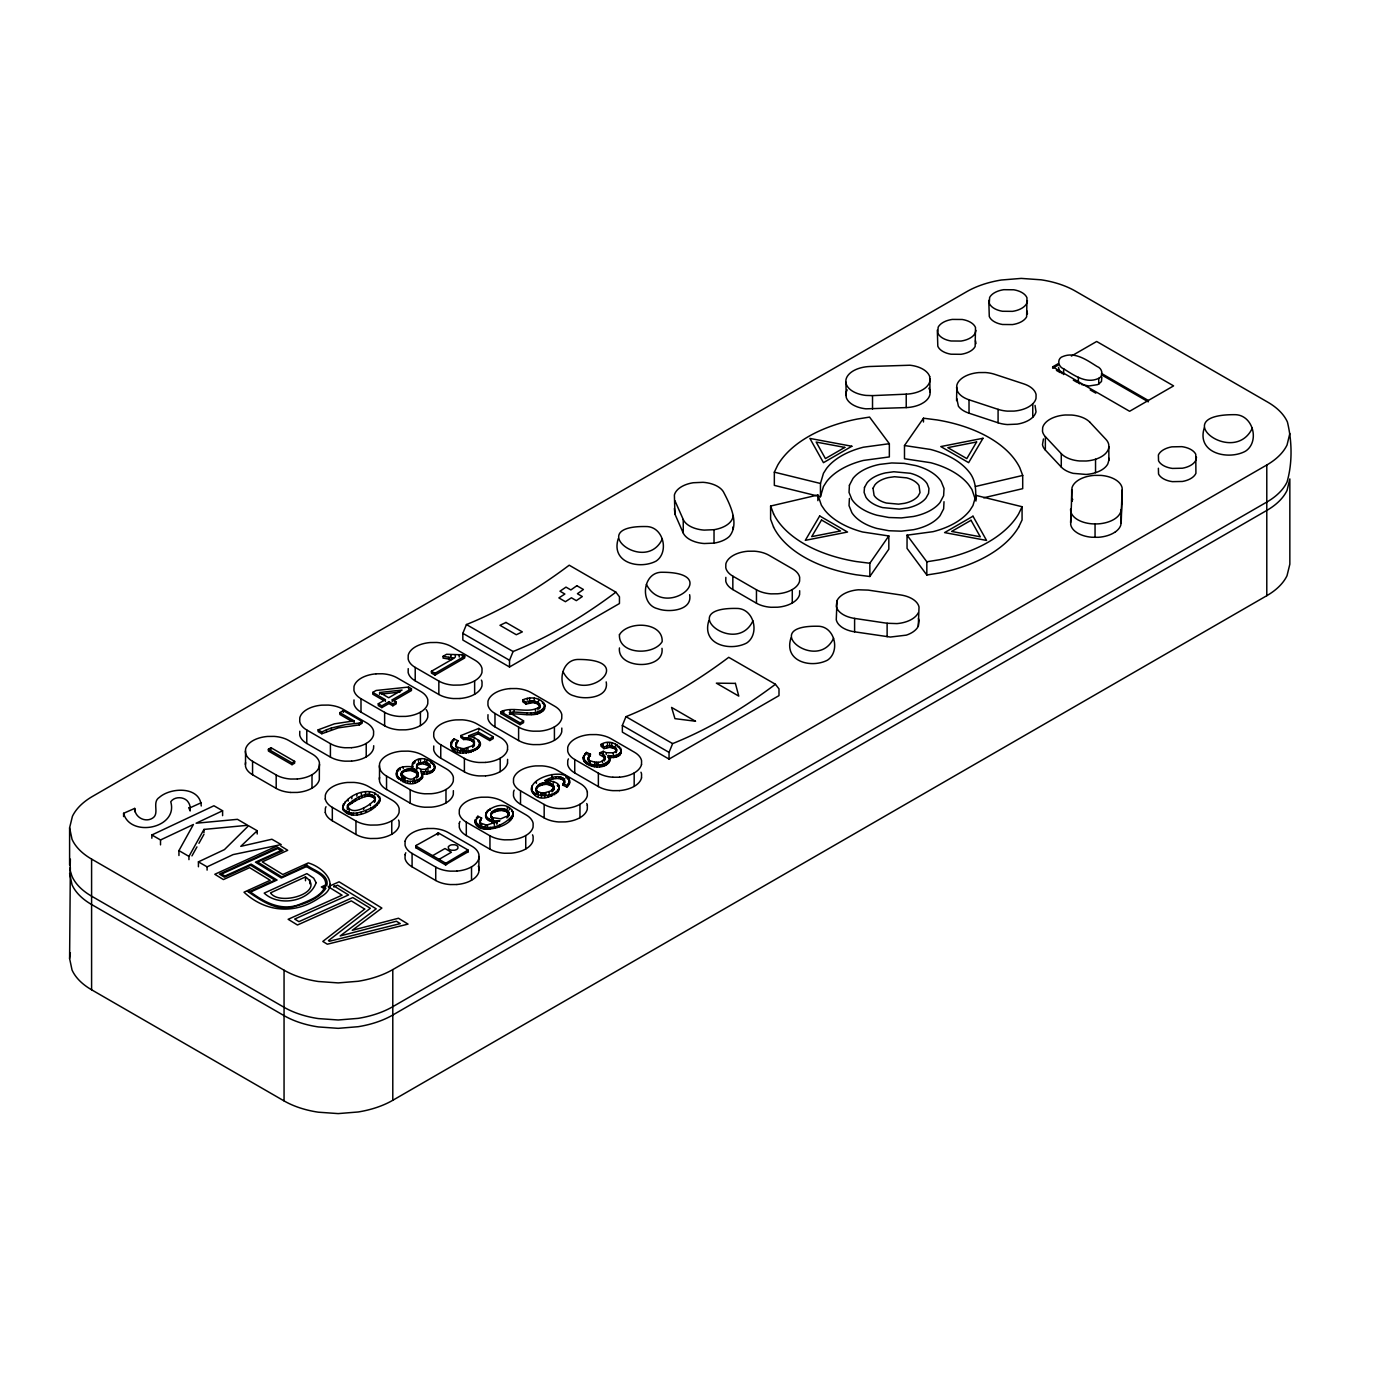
<?xml version="1.0" encoding="UTF-8"?>
<svg xmlns="http://www.w3.org/2000/svg" width="1392" height="1392" viewBox="0 0 1392 1392"><rect width="100%" height="100%" fill="white"/><g stroke="black" fill="none" stroke-linecap="round" stroke-linejoin="round"><path stroke-width="1.5" d="M69.6 873.254L72.019 884.738A75.029 43.326 0 0 0 91.594 904.522L284.055 1015.638A75.029 43.326 0 0 0 318.333 1026.931L338.204 1028.34L358.127 1026.704A78.787 45.484 0 0 0 392.77 1015.029L1266.79 510.429A78.787 45.484 0 0 0 1287.043 490.419L1289.845 478.918L1289.845 564.178L1287.026 575.679A78.787 45.484 0 0 1 1266.79 595.689L392.788 1100.289A78.787 45.484 0 0 1 358.127 1111.982L338.204 1113.6L318.316 1112.191A75.029 43.326 0 0 1 284.038 1100.898L91.594 989.782A75.029 43.326 0 0 1 72.036 969.998L69.6 958.514L70.348 867.46M69.6 864.919L69.6 827.822L72.419 816.321A78.787 45.484 0 0 1 92.655 796.311L966.657 291.711A78.787 45.484 0 0 1 1001.318 280.018L1021.241 278.4L1041.112 279.809A75.029 43.326 0 0 1 1075.39 291.102L1267.851 402.218A75.029 43.326 0 0 1 1287.409 422.002C1292.072 441.177 1292.542 463.049 1287.026 482.067A78.787 45.484 0 0 1 1266.79 502.077L392.788 1006.677A78.787 45.484 0 0 1 358.127 1018.37L338.204 1019.988L318.316 1018.579A75.029 43.326 0 0 1 284.038 1007.286L91.594 896.17A75.029 43.326 0 0 1 72.036 876.386L70.157 870.696L70.348 859.108M91.594 989.782L91.594 859.09A75.029 43.326 0 0 1 72.036 839.306L69.6 827.822M123.592 816.565L123.592 813.311L134.711 808.404C134.624 817.208 145.151 822.881 152.528 818.183C160.045 813.572 151.502 802.297 159.367 797.372C170.972 787.106 200.204 786.202 201.248 805.985M134.711 811.658L134.711 808.404M151.85 838.228L151.85 834.974L213.933 805.759L222.598 810.77L222.598 815.66M160.515 844.874L160.515 839.968L151.85 834.974M178.942 855.506L178.942 850.599L193.418 824.482L160.515 839.968M188.947 859.647L188.947 856.393L203.963 829.423L247.741 825.282L237.458 819.331L196.115 823.229L222.598 810.77M190.13 811.014L190.13 807.76A26.326 15.19 0 0 0 186.998 800.609C182.683 796.485 174.191 796.676 170.746 801.757C178.559 828.344 130.135 837.967 123.592 813.311M198.43 866.764L198.43 861.857L224.46 849.59L248.559 825.752L257.207 830.746L257.207 834.017M203.963 832.694L203.963 829.423M207.095 870.122L207.095 866.851L198.43 861.857M290.719 792.466A24.76 14.303 0 0 1 276.19 788.394L252.561 774.752A24.76 14.303 0 0 1 245.514 766.366L245.566 749.122A25.874 14.947 0 0 1 267.508 736.455L274.172 736.385A24.76 14.303 0 0 1 288.718 740.457L312.347 754.099A24.76 14.303 0 0 1 319.394 762.485L319.325 779.729A25.874 14.947 0 0 1 311.982 788.185A25.874 14.947 0 0 1 297.331 792.431L290.719 792.466M252.561 774.752L252.561 761.32A24.76 14.303 0 0 1 245.514 752.933L245.323 751.036M268.378 749.244L268.378 751.019L292.024 764.678L294.652 763.164L294.652 761.372L271.005 747.713L268.378 749.244L292.024 762.886L294.652 761.372M271.005 749.505L271.005 747.713M276.19 788.394L276.19 774.961L252.561 761.32M284.055 1100.898L284.055 970.207L91.594 859.09M292.024 764.678L292.024 762.886M305.492 880.753L305.492 876.908L270.518 892.864C279.635 906.679 326.911 892.098 305.492 876.908M351.55 761.128L344.938 761.163A24.76 14.303 0 0 1 330.409 757.091L306.779 743.45L306.779 730.017A24.76 14.303 0 0 1 299.732 721.63L299.785 717.82A25.874 14.947 0 0 1 321.726 705.152L328.39 705.083A24.76 14.303 0 0 1 342.919 709.154L366.548 722.796A24.76 14.303 0 0 1 373.613 731.183L373.543 734.993A25.874 14.947 0 0 1 351.619 747.661M309.807 883.746L309.807 879.883M311.999 788.185L311.999 774.77M354.055 722.639L354.055 720.847L334.376 723.84L318.142 729.843L318.142 731.635L321.813 733.741L338.326 727.859L359.293 724.901L362.129 723.266L362.129 721.474L343.319 710.616L339.822 712.634L339.822 714.427L352.28 721.613M321.813 733.741L321.813 731.948L318.142 729.843M326.546 731.583L326.546 729.791L331.331 728.051L345.79 724.553L359.293 723.109L362.129 721.474M330.409 757.091L330.409 743.659L306.779 730.017M331.331 729.826L331.331 728.051M398.547 820.097A24.76 14.303 0 0 1 399.156 821.959L399.104 825.769A25.874 14.947 0 0 1 377.162 838.436L370.481 838.523A24.76 14.303 0 0 1 355.952 834.452L332.323 820.793L332.323 807.377A24.76 14.303 0 0 1 325.276 798.991M342.641 808.909C343.598 794.536 375.353 783.017 380.016 800.035C375.875 812.771 345.39 823.629 342.658 805.585M343.215 810.353L342.641 807.134M343.319 712.408L343.319 710.616M342.658 807.377L343.546 803.636M344.398 811.71L343.215 808.561M345.373 801.548L343.546 805.429M346.19 812.963L346.19 811.171L344.398 809.918M347.53 807.795L347.53 809.587L347.461 805.672C352.576 799.234 371.055 787.681 375.161 799.234C370.081 805.707 351.55 817.139 347.461 805.672M347.826 813.781L347.826 811.988L346.19 811.171M347.461 807.464L348.244 804.367M348.139 801.113L348.139 799.321M349.183 811.24L349.183 809.448M349.549 814.39L349.549 812.615L347.826 811.988M348.244 806.159L349.844 802.853M351.341 814.807L351.341 813.015L349.549 812.615M351.828 798.764L351.828 796.99M349.844 804.646L352.263 802.871L352.263 801.096M353.22 814.999L353.22 813.224L351.341 813.015M352.263 802.871L355.499 800.887L355.499 799.095M355.952 834.434L355.952 821.019L332.323 807.377M356.839 796.189L356.839 794.397M357.17 814.842L357.17 813.05C365.574 810.84 377.093 807.377 380.016 798.242M355.499 800.887L358.979 799.008L358.979 797.233M359.293 724.901L359.293 723.109M426.178 709.624A24.76 14.303 0 0 1 427.831 713.313L427.762 717.124A25.874 14.947 0 0 1 420.419 725.58A25.874 14.947 0 0 1 405.768 729.826L399.156 729.86A24.76 14.303 0 0 1 384.627 725.789L360.998 712.147L360.998 698.714L384.627 712.356A24.76 14.303 0 0 0 399.156 716.428L405.768 716.393A25.874 14.947 0 0 0 420.419 712.165A25.874 14.947 0 0 0 427.779 703.691L427.831 699.88A24.76 14.303 0 0 0 420.784 691.493L397.138 677.852A24.76 14.303 0 0 0 382.609 673.78L376.014 673.815M361.311 813.955L361.311 812.162M361.346 794.501L361.346 792.709M358.979 799.008L362.111 797.599L362.111 795.824M363.677 809.465L363.677 807.673M362.111 797.599L364.895 796.659L364.895 794.867M365.504 793.631L365.504 791.839M365.8 812.284L365.8 810.492M366.218 756.883L366.218 743.467M364.895 796.659L367.349 796.172L367.349 794.397M375.074 797.094L375.318 799.895L373.387 797.216L369.071 796.102L369.071 794.31M369.437 793.475L369.437 791.683M370.359 805.603L370.359 803.81M370.655 796.259L370.655 794.467M370.777 809.709L370.777 807.917M372.082 796.624L372.082 794.832M394.023 700.594L411.458 690.519L411.458 688.727L408.552 687.056L376.101 690.484L372.76 692.398L372.76 694.19L383.566 700.437M373.387 797.216L373.387 795.424M374.378 800.522L374.378 802.314L375.161 801.009M374.431 797.999L374.431 796.207M374.57 807.325L374.57 805.55M374.813 794.693L374.813 792.901M377.128 805.289L377.128 803.497M378.398 796.903L378.398 795.128M385.375 701.464L385.375 699.671L378.276 703.778L378.276 705.57L381.843 707.623L388.942 703.534L392.857 705.796L396.198 703.865L396.198 702.073L392.266 699.811L392.266 701.603M378.746 803.462L378.746 801.67M453.374 790.656L453.305 794.467A25.874 14.947 0 0 1 431.381 807.151L424.699 807.221A24.76 14.303 0 0 1 410.17 803.149L386.541 789.49A24.76 14.303 0 0 1 379.494 781.103L379.546 763.877A25.874 14.947 0 0 1 401.488 751.21L408.169 751.123A24.76 14.303 0 0 1 422.698 755.195L446.327 768.854A24.76 14.303 0 0 1 453.374 777.241L453.305 781.051A25.874 14.947 0 0 1 431.381 793.718L424.699 793.788A24.76 14.303 0 0 1 410.17 789.716L386.541 776.075A24.76 14.303 0 0 1 379.494 767.688L379.303 765.774M379.581 796.642L380.016 800.035M379.616 694.295L379.616 692.503L402.062 690.049L388.699 697.757L379.616 692.503M379.72 801.705L379.72 799.913M381.843 707.623L381.843 705.831L388.942 701.742L392.857 704.004L396.198 702.073M384.627 725.789L384.627 712.356M386.541 789.49L386.541 776.075M388.942 703.534L388.942 701.742M391.761 834.243L391.761 820.828M392.788 1100.289L392.788 969.598L1266.79 464.998A78.787 45.484 0 0 0 1287.043 444.988L1289.845 433.486M392.857 705.796L392.857 704.004M412.31 767.044L412.31 763.686C423.307 748.009 450.329 774.143 421.376 771.655L422.576 777.449C407.525 797.79 378.05 762.52 413.233 766.94L412.31 765.252M396.668 776.614L396.372 773.343M396.372 775.135L396.598 771.881M397.312 770.524L396.598 773.674M397.486 778.024L396.668 774.822M398.512 771.046L398.512 769.254M398.825 779.363L397.486 776.231M400.217 769.88L400.217 768.088M400.705 780.634L400.705 778.841L398.825 777.571M401.174 773.639L401.174 775.414L401.575 772.369C425.708 757.3 418.888 792.031 401.174 773.639L401.575 772.369M401.47 774.909L401.47 776.701L403.75 778.928L403.75 777.136M402.358 777.902L402.358 776.11M401.575 774.161L402.514 771.203M402.914 781.73L402.914 779.938L400.705 778.841M403.228 768.541L403.228 766.766M402.514 772.995L403.854 770.211M405.072 779.572L405.072 777.78M403.854 772.003L405.176 769.567M405.246 782.513L405.246 780.721L402.914 779.938M405.176 771.359L406.603 770.89L406.603 769.097M407.682 782.983L407.682 781.19L405.246 780.721M406.603 770.89L408.134 770.611L408.134 768.819M408.552 688.849L408.552 687.056M408.134 770.611L409.753 770.507L409.753 768.715M410.17 803.149L410.17 789.716M410.24 783.139L410.24 781.364L407.682 781.19M417.53 775.483L417.53 777.275L417.548 773.552L411.371 770.594L411.371 768.802M456.854 884.529L450.242 884.564A24.76 14.303 0 0 1 435.713 880.492L412.084 866.851L412.084 853.435A24.76 14.303 0 0 1 405.037 845.048L405.107 841.22M412.763 783.017L412.763 781.225L419.253 779.189L422.576 775.657M412.902 770.855L412.902 769.063M413.198 762.242L413.198 764.034L414.92 762.729L414.92 760.937M414.224 779.555L414.224 777.763M414.311 771.307L414.311 769.515M415.094 782.617L415.094 780.825M459.986 698.523L453.374 698.558A24.76 14.303 0 0 1 438.845 694.486L415.216 680.845L415.216 667.412A24.76 14.303 0 0 1 408.169 659.025L408.221 655.214A25.874 14.947 0 0 1 430.163 642.547L436.827 642.478A24.76 14.303 0 0 1 451.356 646.549L474.985 660.191A24.76 14.303 0 0 1 482.032 668.578L481.98 672.388A25.874 14.947 0 0 1 460.039 685.055L453.374 685.142A24.76 14.303 0 0 1 438.845 681.071L415.216 667.412M415.616 771.934L415.616 770.141M415.93 847.798L416.208 845.431L438.48 832.99L468.043 850.042L468.043 851.834L445.475 864.867L415.93 847.798L416.208 845.431M416.713 778.111L416.713 776.318M416.747 772.717L416.747 770.924M417.113 764.278L416.573 767.514L417.113 764.278L418.679 762.973L425.743 762.207L429.467 764.365L429.954 767.636L429.467 764.365M417.095 768.976L416.573 765.722M417.269 781.939L417.269 780.146M417.548 773.552L417.548 771.76M418.035 776.371L418.035 772.647M418.47 761.337L418.47 759.562M417.113 766.07L418.679 762.973M419.253 780.982L419.253 779.189M420.471 761.006L420.471 759.214M420.419 725.58L420.419 712.165M418.679 764.765L420.749 763.964L420.749 762.172M420.906 771.168L420.906 769.376L417.095 767.183M421.463 779.311L421.463 777.519M421.376 771.655L421.376 773.447C427.1 775.57 436.844 772.334 434.495 764.887M429.467 766.157L423.22 763.703L423.22 761.911M424.264 773.952L424.264 772.16M424.821 761.076L424.821 759.284M425.743 763.999L425.743 762.207M425.848 771.185L425.848 769.393L429.954 765.844M426.961 773.935L426.961 772.142M426.944 761.494L426.944 759.701M427.953 770.35L427.953 768.558M427.953 764.887L427.953 763.094M429.415 773.447L429.415 771.655M430.894 763.147L430.894 761.354M431.607 772.473L431.607 770.698M451.861 657.755L454.592 657.894L431.416 671.275L431.416 673.067L434.983 675.12L464.719 657.946L464.719 656.154L462.422 654.832L446.588 654.275L443.074 656.311L443.074 658.103L451.861 659.547L451.861 657.755L443.074 656.311M432.564 764.26L432.564 762.485M433.016 771.499L433.016 769.706M433.765 763.651L434.495 766.679M434.008 770.42L434.008 768.628M434.6 769.254L434.774 766.192M434.983 675.12L434.983 673.328L464.719 656.154M435.731 880.492L435.731 867.077L412.084 853.435M437.506 834.939L437.506 833.147M438.48 834.765L438.48 832.99M438.845 694.486L438.845 681.053M485.53 775.883L478.918 775.918A24.76 14.303 0 0 1 464.389 771.847L440.759 758.188L440.759 744.772A24.76 14.303 0 0 1 433.712 736.385L433.765 732.575A25.874 14.947 0 0 1 455.706 719.908L462.388 719.821A24.76 14.303 0 0 1 476.917 723.892L500.546 737.551A24.76 14.303 0 0 1 507.593 745.938L507.523 749.749M445.475 864.867L445.475 863.075L415.93 846.005M445.979 802.94L445.979 789.525M446.467 864.693L446.467 862.901L468.043 850.042M448.711 659.182L448.711 657.389M468.669 737.551L468.669 735.759C507.175 747.417 437.593 766.435 453.914 738.821L457.985 740.788L455.723 746.112L456.228 742.597L457.985 740.788M450.973 656.763L450.973 654.971M451.13 747.069L450.886 742.58M451.443 741.275L450.782 745.729M451.948 748.357L451.13 745.277M452.452 741.814L452.452 740.022M453.235 749.592L451.948 746.564M453.914 740.614L453.914 738.821M454.975 750.758L454.975 748.966L453.235 747.8M455.306 657.076L455.306 655.284M456.228 744.389L456.228 742.597M456.332 747.695L455.723 744.32M457.498 751.958L457.498 750.166L454.975 748.966M457.968 749.035L456.332 745.903M459.221 657.024L459.221 655.232M460.213 752.741L460.213 750.949L457.498 750.166M460.839 750.131L460.839 748.339L457.968 747.243M460.787 735.585L460.787 737.36L463.693 739.552C467.573 739.013 475.211 740.335 474.307 745.59L474.411 741.814L473.054 739.987L467.938 737.83L463.693 737.76L460.787 735.585L478.813 728.416L493.255 736.751L493.255 738.543L489.775 740.561L478.187 733.862L470.566 736.82M462.509 750.375L462.509 748.583L460.839 748.339M462.422 656.624L462.422 654.832M615.873 592.174A485.791 280.471 -60 0 1 513.091 651.508L466.424 624.538L462.84 633.325L462.84 640.042L509.524 666.994L619.457 603.519L619.457 596.803L615.873 592.157L569.206 565.204A485.791 280.471 -60 0 1 466.424 624.556M463.101 753.124L463.101 751.332L460.213 750.949M463.693 739.552L463.693 737.76M464.389 771.847L464.389 758.414L440.759 744.772M464.319 750.41L464.319 748.618L472.706 745.712L474.411 741.814M465.781 739.43L465.781 737.638M532.527 834.835A24.76 14.303 0 0 1 533.136 836.714L533.084 840.524A25.874 14.947 0 0 1 511.142 853.192L504.461 853.261A24.76 14.303 0 0 1 489.932 849.19L466.303 835.548L466.303 822.133A24.76 14.303 0 0 1 459.256 813.746L459.308 809.918A25.874 14.947 0 0 1 466.668 801.461A25.874 14.947 0 0 1 481.319 797.216L487.931 797.181A24.76 14.303 0 0 1 502.46 801.253L526.089 814.894A24.76 14.303 0 0 1 533.136 823.281L533.084 827.109A25.874 14.947 0 0 1 511.142 839.776L504.461 839.846A24.76 14.303 0 0 1 489.932 835.774L466.303 822.133M466.198 753.089L466.198 751.297C471.488 750.81 480.431 748.444 479.544 741.64M466.163 750.236L466.163 748.461M467.764 852.409L467.764 850.616M467.956 749.853L467.956 748.061M467.938 739.622L467.938 737.83M468.739 752.794L468.739 751.001M470.009 740.126L470.009 738.334M471.14 752.237L471.14 750.445M471.523 880.301L471.523 866.868M471.853 740.962L471.853 739.169M472.706 747.504L472.706 745.712M473.054 741.779L473.054 739.987M473.367 751.436L473.367 749.662M473.698 746.547L473.698 744.772M473.906 742.667L473.906 740.875M474.481 738.891L474.481 737.116M474.637 694.277L474.637 680.862M475.037 820.862C483.529 834.139 506.566 825.456 513.161 814.146C513.596 829.284 465.728 837.462 477.856 816.234L481.615 818.026L479.701 822.846L481.615 818.026M475.351 823.803L475.351 822.011M475.124 819.679L475.037 822.655M475.455 750.41L475.455 748.618M476.064 824.917L476.064 823.124M476.534 819.157L476.534 817.365M477.178 825.978L477.178 824.186M477.299 749.157L477.299 747.365M477.856 818.026L477.856 816.234M478.187 733.862L478.187 732.07L468.669 735.759M478.674 826.97L478.674 825.195M478.639 747.817L478.639 746.025M478.848 740.266L478.848 742.058L477.682 740.805M478.813 730.208L478.813 728.416M456.924 884.494A25.874 14.947 0 0 0 478.865 871.827L478.918 854.584A24.76 14.303 0 0 0 471.871 846.197L448.241 832.555A24.76 14.303 0 0 0 433.712 828.484L427.1 828.518M479.457 746.408L479.457 744.616M480.344 827.805L480.344 826.03M480.275 822.341L481.736 825.299L479.701 821.054M480.118 821.402L480.118 819.61M482.119 828.466L482.119 826.674M484.016 828.919L484.016 827.126M485.39 826.517L485.39 824.725L481.736 823.507M485.686 813.972C486.017 819.349 492.716 820.845 497.118 820.967L497.118 822.759C467.277 818.496 503.695 793.945 512.987 811.867L513.161 815.938M486.034 829.197L486.034 827.405M485.843 817.208L486.034 812.51M486.452 818.531L486.452 816.739M486.034 814.303L486.904 811.118M487.426 826.657L487.426 824.864L499.954 820.793L497.118 820.967M487.548 819.731L487.548 817.939M488.122 829.284L488.122 827.492M488.296 809.761L486.904 812.911M489.114 820.828L489.114 819.035M489.775 740.561L489.775 738.769L493.255 736.751M489.949 849.19L489.949 835.774M490.28 829.162L490.28 827.37M490.21 810.266L490.21 808.474M491.063 813.311L491.393 817.922L491.063 813.311C494.56 806.96 511.003 806.299 508.585 816.077L508.811 812.336M491.48 821.872L491.48 820.097M490.958 817.034L491.62 812.389M492.142 816.947L493.203 819.488L491.393 816.13M491.62 814.181L492.524 811.501M492.524 813.293L493.76 810.666M494.212 822.533L494.212 820.741M494.264 825.282L494.264 823.49M494.752 828.31L494.752 826.517M561.811 728.051L561.742 731.861A25.874 14.947 0 0 1 554.399 740.335A25.874 14.947 0 0 1 539.748 744.581L533.136 744.616A24.76 14.303 0 0 1 518.607 740.544L494.978 726.885L494.978 713.47A24.76 14.303 0 0 1 487.931 705.083L487.983 701.272A25.874 14.947 0 0 1 509.924 688.605M493.76 812.458L495.378 811.658L495.378 809.866M496.874 824.238L496.874 822.446M495.378 811.658L497.066 811.066L497.066 809.274M497.066 811.066L498.823 810.683L498.823 808.891M499.589 826.57L499.589 824.777M500.198 771.638L500.198 758.222M498.823 810.683L500.65 810.509L500.65 808.717M544.968 705.64C539.122 718.342 520.016 710.164 509.333 712.634L523.566 720.847L523.566 722.639L520.086 724.658L500.876 713.574L500.876 711.782C512.969 705.796 528.229 714.427 539.591 706.892L539.47 703.639L537.625 702.142L531.935 700.681L526.002 702.281L522.731 699.95C529.813 696.278 541.923 697.34 544.968 705.64C542.254 720.83 519.581 711.869 509.333 714.409M502.251 711.086L500.876 713.574M508.88 815.086L506.775 811.762L502.442 810.544L502.442 808.752M503.817 712.356L503.817 710.564M504.061 810.753L504.061 808.978M505.505 811.171L505.505 809.378M506.914 817.991L508.585 814.285M506.775 811.762L506.775 809.97M507.297 808.787L507.297 806.995M507.767 812.458L507.767 810.683M507.941 817.052L507.941 815.26M508.445 813.259L508.445 811.466M509.507 820.845L509.507 819.053M509.35 809.779L509.35 807.986M509.524 666.994L509.524 660.278L513.109 651.491M510.116 711.434L510.116 709.642M511.038 819.505L511.038 817.713M511.682 811.553L511.682 809.779M512.117 818.287L512.117 816.495M512.795 714.148L512.795 712.356M512.987 813.659L512.987 811.867M514.17 711.364L514.17 709.589M518.607 740.544L518.607 727.111L494.978 713.47M520.086 724.658L520.086 722.866L523.566 720.847M587.354 805.411L587.302 809.222A25.874 14.947 0 0 1 565.361 821.889L558.679 821.959A24.76 14.303 0 0 1 544.15 817.887L520.521 804.245L520.521 790.83A24.76 14.303 0 0 1 513.474 782.443L513.526 778.615A25.874 14.947 0 0 1 520.869 770.159A25.874 14.947 0 0 1 535.537 765.913L542.149 765.878A24.76 14.303 0 0 1 556.678 769.95L580.307 783.592A24.76 14.303 0 0 1 587.354 791.978M522.731 699.95L522.731 701.742L526.002 704.074L533.467 702.542L537.625 703.934L540.096 707.066L540.096 705.274M525.741 848.998L525.741 835.565M526.002 704.074L526.002 702.281M526.907 714.566L526.907 712.774M527.307 700.124L527.307 698.349M528.89 702.873L528.89 701.081M529.621 699.758L529.621 697.984M530.387 702.577L530.387 700.785M531.361 714.548L531.361 712.756M531.57 790.934C528.508 774.091 579.542 765.391 566.909 787.089L563.064 785.21L564.386 779.242C558.871 774.143 550.345 777.554 544.69 780.668C582.691 781.608 534.789 814.477 531.518 787.42M531.935 702.455L531.935 700.681M532.249 792.518L531.57 789.142M532.231 785.593L531.518 789.212M533.536 793.997L532.249 790.743M533.467 702.542L533.467 700.75M534.232 699.915L534.232 698.123M534.632 714.287L534.632 712.495M534.928 702.821L534.928 701.029M535.433 711.034L535.433 709.241M535.45 795.337L535.45 793.562L533.536 792.205M536.181 788.203L537.103 792.587L536.338 791.352C533.571 780.86 556.452 778.824 553.772 790.012L553.946 786.323M536.338 791.352L536.338 789.577M536.338 783.383L536.338 781.608M536.181 789.995L536.755 786.793M537.347 713.818L537.347 712.025M537.625 703.934L537.625 702.142M536.755 788.585L537.921 785.436M537.973 710.059L537.973 708.267M538.252 796.589L538.252 794.797L535.45 793.562M538.391 793.579L537.103 790.795M538.617 701.185L538.617 699.393M539.47 705.413L539.47 703.639M537.921 787.228L539.574 784.27M539.609 713.122L539.609 711.347M539.591 708.685L539.591 706.892M540.949 794.519L540.949 792.744L538.391 791.787M539.574 786.062L541.036 785.332L541.036 783.539M541.401 797.303L541.401 795.511L538.252 794.797M541.558 712.217L541.558 710.425M542.462 794.728L542.462 792.935L540.949 792.744M541.036 785.332L542.584 784.81L542.584 783.017M542.549 703.465L542.549 701.672M543.071 711.155L543.071 709.363M544.133 794.745L544.133 792.97L550.797 790.987L554.033 787.263M543.872 702.96L544.794 708.772M544.168 817.887L544.168 804.472L520.521 790.83M542.584 784.81L544.202 784.479L544.202 782.687M544.15 710.007L544.15 708.215M544.69 706.057L544.69 704.265M544.794 797.477L544.794 795.685C550.101 795.163 557.653 793.544 559.079 787.524M545.855 794.571L545.855 792.796M544.202 784.479L545.89 784.357L545.89 782.565M554.033 789.055L552.815 786.445L547.561 784.427L547.561 782.635M547.874 782.287L547.874 780.494M548.309 797.059L548.309 795.267M546.099 781.747L548.9 780.338L548.9 778.563M549.179 793.597L549.179 791.804M549.092 784.67L549.092 782.878M550.484 785.088L550.484 783.296M551.684 796.137L551.684 794.345M551.754 785.697L551.754 783.905M551.719 776.318L551.719 774.544M552.154 791.874L552.154 790.082M548.9 780.338L552.554 779.085L552.554 777.293M552.815 786.445L552.815 784.653M553.146 790.952L553.146 789.16M553.546 787.246L553.546 785.453M553.442 783.244L553.442 781.451M554.416 740.335L554.416 726.92A25.874 14.947 0 0 0 561.759 718.446L561.811 714.635A24.76 14.303 0 0 0 554.764 706.249L531.118 692.607A24.76 14.303 0 0 0 516.589 688.535L509.994 688.57M554.677 794.745L554.677 792.953M552.554 779.085L555.808 778.528L555.808 776.736M556.539 793.492L556.539 791.7M557.896 792.17L557.896 790.378M558.314 784.757L558.314 786.55L557.235 785.349M558.749 790.778L558.749 788.986M558.94 786.08L559.079 789.316M564.839 780.842L564.839 782.635L562.82 779.677L558.871 778.511L558.871 776.719M560.976 778.894L560.976 777.101M562.82 779.677L562.82 777.884M562.977 671.605C581.665 708.371 640.964 659.53 578.985 659.46C558.94 658.694 555.704 691.58 574.27 695.93C585.127 700.019 609.278 697.862 606.199 681.906M564.352 782.026L563.064 785.21M564.386 781.034L564.386 779.242M566.039 778.076L566.039 776.284M566.909 787.089L569.693 780.668M567.553 779.085L567.553 777.31M568.214 785.958L568.214 784.166M568.667 778.372L569.693 782.461M569.102 784.81L569.102 783.017M569.38 781.277L569.38 779.485M569.606 783.644L569.606 781.852M619.51 790.621L612.898 790.656A24.76 14.303 0 0 1 598.369 786.584L574.739 772.943L574.739 759.527A24.76 14.303 0 0 1 567.692 751.141L567.745 747.313A25.874 14.947 0 0 1 575.087 738.856A25.874 14.947 0 0 1 589.756 734.611L596.368 734.576A24.76 14.303 0 0 1 610.897 738.647L634.526 752.289A24.76 14.303 0 0 1 641.573 760.676L641.521 764.504M579.959 817.696L579.959 804.263M583.283 757.561C587.18 767.166 604.285 767.758 609.713 759.284L609.713 761.076C604.424 773.134 574.2 765.182 586.415 752.428L590.469 754.203L588.103 759.771L590.347 762.642L588.103 757.979L590.469 754.203M583.283 759.353L583.405 756.204M583.613 760.728L583.613 758.936M584.396 762.016L584.396 760.223M584.971 755.421L584.971 753.629M585.614 763.216L585.614 761.441M586.415 754.22L586.415 752.428M587.302 764.365L587.302 762.572M588.103 759.771L588.103 757.979M588.729 761.302L588.729 759.527M588.642 758.014L588.642 756.221M589.512 765.443L589.512 763.651M591.861 766.209L591.861 764.417M594.367 766.679L594.367 764.887M594.68 763.982L594.68 762.19L590.347 760.85M596.368 764.069L596.368 762.277C603.049 763.669 609.47 754.377 599.656 752.915L599.656 754.69L604.424 757.457L605.033 759.214M597.011 766.853L597.011 765.061M598.073 763.964L598.073 762.172M598.369 786.584L598.369 773.169L574.739 759.527M599.656 766.731L599.656 764.939M601.013 744.407L601.013 746.199L603.937 748.635L609.713 747.347L614.516 748.583L616.099 749.87L616.151 752.759L616.639 749.54L614.516 746.791L609.713 745.555L603.937 746.843L601.013 744.407C616.291 734.837 633.238 759.928 608.234 757.318L608.234 755.525C612.915 756.552 620.484 755.665 621.302 749.888M602.092 766.331L602.092 764.539M602.51 762.52L602.51 760.728M602.579 755.908L602.579 754.133M603.241 753.089L603.241 751.297L599.656 752.915M603.171 745.451L603.171 743.659M603.937 748.635L603.937 746.843M604.337 765.635L604.337 763.843M604.389 759.179L604.389 760.972L604.894 756.517M604.424 757.457L604.424 755.665M606.373 764.66L606.373 762.868M606.251 754.516L606.251 752.724L603.241 751.297M606.912 747.661L606.912 745.868M607.486 744.668L607.486 742.893M608.635 762.938L608.635 761.146M608.234 755.525L609.592 759.179L608.234 757.318M609.661 744.65L609.661 742.858M609.713 747.347L609.713 745.555M611.071 757.683L611.071 755.908M611.767 744.842L611.767 743.05M612.289 747.678L612.289 745.886M613.35 754.621L613.35 752.828L616.151 750.967M613.733 757.596L613.733 755.804M614.516 748.583L614.516 746.791M615.647 745.938L615.647 744.146M616.151 757.074L616.151 755.282M616.099 749.87L616.099 748.078M616.639 751.315L616.639 749.54M617.439 746.808L617.439 745.016M618.239 756.169L618.239 754.377M618.274 538.582C610.531 562.994 639.624 569.763 656.084 561.115C669.552 552.102 663.41 526.037 645.679 526.541C583.874 525.55 645.157 575.435 662.314 538.965M619.457 748.287L619.457 746.495M619.927 754.882L619.927 753.089M620.989 753.35L620.989 751.558M620.762 748.148L621.302 751.663M622.363 725.423L622.363 732.14L669.047 759.092L778.998 695.617L778.998 688.901L775.414 684.255L728.729 657.32A485.791 280.471 -60 0 1 625.948 716.671L622.363 725.423L669.047 752.376L669.047 759.092M634.178 786.393L634.178 772.96M646.427 584.396C665.098 621.163 724.414 572.321 662.435 572.269C642.373 571.486 639.137 604.372 657.72 608.739C668.56 612.828 692.711 610.67 689.632 594.715M674.929 514.118L674.389 495.013A25.926 14.964 0 0 1 693.199 482.746L703.064 482.311A24.725 14.268 0 0 1 723.997 492.925C730.156 504.774 739.57 523.688 729.547 536.251A25.978 14.999 0 0 1 714.044 543.124L704.178 543.524A24.882 14.355 0 0 1 694.852 541.732L692.12 540.688A24.882 14.355 0 0 1 683.124 532.823L674.929 514.118L674.389 508.428M683.246 532.91L683.246 519.494L674.929 500.702M708.893 620.467C701.15 644.896 730.226 651.647 746.704 643C760.154 633.986 754.029 607.921 736.298 608.426C674.494 607.434 735.776 657.32 752.933 620.849M714.026 543.124L714.026 529.691A25.926 14.964 0 0 0 732.836 517.406L733.097 515.492M799.669 590.73L799.6 594.541A25.874 14.947 0 0 1 777.676 607.208L770.994 607.277A24.76 14.303 0 0 1 756.465 603.223L732.836 589.564L732.836 576.149A24.76 14.303 0 0 1 725.789 567.762L725.841 563.934A25.874 14.947 0 0 1 733.184 555.478A25.874 14.947 0 0 1 747.852 551.232L754.447 551.197A24.76 14.303 0 0 1 768.976 555.269L792.605 568.928A24.76 14.303 0 0 1 799.669 577.315L799.6 581.125A25.874 14.947 0 0 1 777.676 593.792L770.994 593.862A24.76 14.303 0 0 1 756.465 589.79L732.836 576.149M756.465 603.206L756.465 589.79M773.534 527.029A120.391 69.513 0 0 0 856.254 574.792L869.843 576.497L888.827 549.196L888.827 535.955L862.64 532.005A77.83 44.944 0 0 1 824.708 510.098L821.384 505.226L817.87 494.995L770.611 506.044L770.611 519.268L773.552 527.029M774.335 472.149L774.335 485.373L820.462 496.718L823.455 486.539L826.535 481.702A71.653 41.377 0 0 1 863.371 460.439L889.349 456.924L889.349 443.7L869.565 417.095L857.333 419.044A127.194 73.428 0 0 0 777.78 464.998L774.335 472.149L820.462 483.476L820.462 496.718M790.987 637.884C783.296 661.739 811.362 668.595 827.561 660.121C840.577 651.317 834.817 625.791 817.487 626.243C757.718 625.269 817 673.519 833.582 638.249M792.274 603.014L792.274 589.582M817.87 500.668L817.87 494.995M918.285 626.191L919.033 607.069A24.725 14.268 0 0 0 900.694 594.958L868.173 590.104L858.325 589.79A25.926 14.964 0 0 0 837.027 600.613L836.261 619.736A24.882 14.355 0 0 0 839.341 625.112L841.151 626.696A24.673 14.251 0 0 0 854.601 631.829L890.358 637.049L906.349 635.135A25.978 14.999 0 0 0 918.302 626.191L919.033 620.501A24.882 14.355 0 0 0 918.424 618.622M929.699 376.606L930.065 393.832A25.822 14.912 0 0 1 923.679 402.532L921.33 403.906A25.822 14.912 0 0 1 906.227 407.595L865.946 408.83A24.812 14.32 0 0 1 856.846 406.708L854.253 405.559A24.708 14.268 0 0 1 846.249 397.468L845.884 380.242A25.856 14.929 0 0 1 869.704 366.496L910.003 365.226A24.708 14.268 0 0 1 929.699 376.606M854.601 631.829L854.601 618.413A24.725 14.268 0 0 1 836.261 606.303L837.01 600.613M869.843 576.497L869.843 563.255L888.827 535.955M872.523 409.057L872.523 395.624L906.227 394.162A25.856 14.929 0 0 0 930.03 380.399L930.1 378.485M887.122 636.701L887.122 623.268L854.601 618.413M904.487 445.527L904.487 458.751L930.656 462.701A77.83 44.944 0 0 1 968.588 484.607L971.929 489.479L975.444 499.711C976.331 489.793 975.479 479.179 968.606 471.366A77.83 44.944 0 0 0 930.656 449.477L904.487 445.527L923.47 418.209L937.042 419.932A120.391 69.513 0 0 1 1019.779 467.677L1022.702 475.438L1022.702 488.662L983.657 497.797M906.227 407.595L906.227 394.162M1018.648 527.116L1022.076 519.964L1022.076 506.723L975.949 495.395L972.956 505.574L969.876 510.394A71.653 41.377 0 0 1 933.04 531.674L907.045 535.172L907.045 548.396L926.828 575L939.078 573.052A127.194 73.428 0 0 0 1018.631 527.116M923.47 422.002L923.47 418.209M926.828 575L926.828 561.776L907.045 535.172M937.321 330.078L937.808 346.19A18.844 10.875 0 0 0 951.014 354.212L961.019 354.299A19.853 11.467 0 0 0 975.148 346.504L975.496 327.503A18.844 10.875 0 0 0 962.29 319.481L952.285 319.412A19.853 11.467 0 0 0 938.156 327.19L937.808 332.966A18.844 10.875 0 0 0 951.014 340.988L961.019 341.057A19.853 11.467 0 0 0 975.148 333.28L975.983 330.409M956.582 400.618L956.826 385.288A25.769 14.877 0 0 1 960.097 379.859A25.926 14.964 0 0 1 978.837 372.569L985.432 372.534A24.882 14.355 0 0 1 994.758 374.326L1023.833 383.896A24.708 14.268 0 0 1 1036.083 394.58L1036.013 398.39A25.769 14.877 0 0 1 1032.76 403.819L1032.76 417.235A25.978 14.999 0 0 1 1017.274 424.125L1007.408 424.56A24.882 14.355 0 0 1 998.081 422.785L969.023 413.198A24.621 14.216 0 0 1 958.409 406.203L956.826 398.704M969.023 413.198L969.023 399.782A24.708 14.268 0 0 1 956.774 389.099L956.582 387.185M975.949 501.068L975.949 495.395M988.79 300.359L989.277 316.471A18.844 10.875 0 0 0 1002.484 324.493L1012.489 324.58A19.853 11.467 0 0 0 1026.635 316.802L1026.965 297.784A18.844 10.875 0 0 0 1013.776 289.78L1003.754 289.693A19.853 11.467 0 0 0 989.625 297.47L989.277 303.247A18.844 10.875 0 0 0 1002.484 311.269L1012.489 311.356A19.853 11.467 0 0 0 1026.635 303.56L1027.453 300.689M998.081 422.785L998.081 409.352L969.023 399.782M1090.006 422.368L1105.927 439.367A24.899 14.372 0 0 1 1108.78 444.779L1108.902 460.126L1107.823 463.901A25.996 14.999 0 0 1 1095.539 472.671A25.735 14.86 0 0 1 1086.091 474.446L1073.162 473.35A24.621 14.216 0 0 1 1061.278 467.068L1045.357 450.068L1045.357 436.653A24.899 14.372 0 0 1 1042.486 431.224L1042.695 427.414A25.943 14.981 0 0 1 1055.745 416.765A25.735 14.86 0 0 1 1065.193 414.99L1071.788 415.042A24.708 14.268 0 0 1 1090.006 422.35M1058.303 363.625L1052.683 366.862L1052.683 368.254L1058.303 365M1061.278 467.068L1061.278 453.653L1045.357 436.653M1063.627 374.57L1063.627 368.793C1057.833 366.775 1056.632 358.109 1063.262 356.369C1075.372 351.55 1087.413 360.493 1097.053 366.479C1102.864 368.497 1104.065 377.162 1097.418 378.902C1085.308 383.722 1073.284 374.779 1063.627 368.793M1115.444 531.831L1113.182 533.24A25.856 14.929 0 0 1 1098.375 537.295L1091.763 537.242A24.743 14.285 0 0 1 1077.408 532.979L1075.303 531.518A24.83 14.338 0 0 1 1070.692 524.488L1071.997 487.774A25.891 14.947 0 0 1 1094.477 475.368L1101.089 475.403A24.743 14.285 0 0 1 1122.178 488.157L1120.856 524.871A25.856 14.929 0 0 1 1115.444 531.831M1071.666 501.19L1071.666 489.671M1078.348 377.284L1078.348 383.061L1079.861 383.844M1095.052 537.399L1095.052 523.966L1091.763 523.81A24.743 14.285 0 0 1 1070.674 511.073L1070.57 509.159M1095.539 472.671L1095.539 459.256A25.735 14.86 0 0 1 1086.091 461.013L1079.479 460.961A24.708 14.268 0 0 1 1061.261 453.653M1081.514 384.523L1088.892 385.984L1097.418 384.679L1098.74 384.035L1098.74 378.259M1121.186 522.974L1122.265 490.054M1196.494 457.168L1195.919 460.056A19.853 11.467 0 0 1 1182.434 468.217L1172.429 468.425A18.844 10.875 0 0 1 1158.544 460.804L1158.388 455.01A19.853 11.467 0 0 1 1171.873 446.849L1181.878 446.658A18.844 10.875 0 0 1 1195.763 454.279L1195.919 473.297A19.853 11.467 0 0 1 1182.434 481.458L1172.429 481.649A18.844 10.875 0 0 1 1158.544 474.028L1158.388 468.251M1204.289 427.814C1196.198 453.444 1228.544 460.508 1245.509 451.182C1260.16 441.577 1252.991 414.033 1234.165 414.677C1166.078 414.485 1233.608 467.347 1252.295 428.214M1266.79 595.689L1266.79 464.998M845.849 395.572L845.884 393.658A25.822 14.912 0 0 1 847.223 389.917M849.416 498.458L849.033 505.644L851.887 512.691A49.747 28.727 0 0 0 876.943 528.455L888.879 530.735L901.32 531.17L913.448 529.708A45.797 26.431 0 0 0 940.052 515.719L943.637 508.88L944.02 501.712M1070.57 522.592L1071.179 511.769M69.6 958.514L70.348 952.72M245.323 764.452L245.566 762.538M299.785 731.235L299.715 735.063A24.76 14.303 0 0 0 306.779 743.45M319.586 764.399L319.325 766.296A25.874 14.947 0 0 1 297.401 778.963M354.003 699.932L353.933 703.76A24.76 14.303 0 0 0 360.98 712.147M379.303 779.207L379.546 777.293M408.221 668.63L408.152 672.458A24.76 14.303 0 0 0 415.199 680.845M405.107 854.653L405.037 858.464A24.76 14.303 0 0 0 412.084 866.851M433.765 745.99L433.695 749.801A24.76 14.303 0 0 0 440.759 758.205M459.308 823.351L459.256 827.161A24.76 14.303 0 0 0 466.303 835.548M487.983 714.688L487.913 718.498A24.76 14.303 0 0 0 494.978 726.902M479.109 856.498L478.865 858.412A25.874 14.947 0 0 1 456.924 871.079M507.523 763.164L507.593 759.353M641.521 777.919L641.573 774.109A24.76 14.303 0 0 0 640.964 772.229M725.841 577.367L725.771 581.177A24.76 14.303 0 0 0 732.836 589.564M1108.902 446.693L1108.571 448.607A25.943 14.981 0 0 1 1095.539 459.256M1121.186 509.542L1120.856 511.456A25.891 14.947 0 0 1 1098.358 523.862L1095.052 523.966M820.462 483.476L823.455 473.315L826.535 468.478A71.653 41.377 0 0 1 863.371 447.215L889.349 443.7M619.44 647.941C617.021 669.569 665.011 670.318 661.983 648.307M248.646 890.602C263.436 901.929 281.723 912.073 300.533 904.017C310.033 900.102 322.683 895.752 325.711 884.703M329.626 886.043L330.287 884.233M1043.443 438.967L1042.486 444.64A24.899 14.372 0 0 0 1045.357 450.068M669.047 752.376L672.632 743.606A485.791 280.471 -60 0 0 775.414 684.272M583.405 757.979L583.961 756.674M1022.076 506.723L1018.648 513.892A127.194 73.428 0 0 1 939.078 559.81L926.828 561.776M191.957 855.889L196.951 846.91M198.952 843.308L203.963 834.313M257.207 830.746L240.764 846.353L271.91 839.237L281.184 844.596L233.108 854.601L207.095 866.851M1098.74 384.035L1101.472 381.478L1101.838 377.249M506.914 816.199L500.72 818.861L493.203 817.696M392.266 699.811L411.458 688.727M1071.388 356.056L1096.67 341.475L1173.595 385.88L1129.608 411.284L1052.683 366.862M432.634 855.662L445.005 848.528L451.408 852.235L439.054 859.369M321.813 731.948L326.546 729.791M277.182 845.918L214.803 874.28L223.416 879.57L249.603 867.651L270.239 880.301L244 892.202C266.29 912.995 296.165 914.614 320.612 896.918C340.988 885.695 324.301 867.686 308.293 862.918L282.837 874.507L262.27 861.892L287.726 850.303L280.853 846.075M307.267 865.302L281.81 876.89L257.659 862.066L283.115 850.495L278.104 847.397L219.414 874.106L224.443 877.186L250.63 865.267L274.85 880.127L248.611 892.011M306.762 866.433L281.323 878.021L255.449 862.153L280.906 850.582L277.617 848.546L221.624 874.019L224.93 876.038L251.134 864.119L277.06 880.04L250.821 891.924M190.13 807.76L201.248 802.714M613.35 752.828L606.251 752.724M975.444 486.487L1022.702 475.438M445.475 863.075L446.467 862.901M714.026 529.691L704.178 530.108A24.725 14.268 0 0 1 683.228 519.494M425.848 769.393L420.906 769.376M381.652 694.069L400.009 692.05M420.749 763.964L423.22 763.703M410.24 781.364L412.763 781.225M367.349 796.172L369.071 796.102M351.55 747.695L344.938 747.748A24.76 14.303 0 0 1 330.409 743.676M485.53 762.451L478.918 762.485A24.76 14.303 0 0 1 464.389 758.414M297.331 778.998L290.719 779.033A24.76 14.303 0 0 1 276.19 774.979M619.51 777.206L612.898 777.241M456.854 871.114L450.242 871.148A24.76 14.303 0 0 1 435.713 867.077M353.22 813.224L357.17 813.05M463.101 751.332L466.198 751.297M555.808 778.528L558.871 778.511M872.523 395.624L865.946 395.415A24.708 14.268 0 0 1 846.232 384.035L845.849 382.156M542.462 792.935L544.133 792.97M500.65 810.509L502.442 810.544M462.509 748.583L464.319 748.618M545.89 784.357L547.561 784.427M594.68 762.19L596.368 762.277M541.401 795.511L544.794 795.685M409.753 770.507L411.371 770.594M485.39 824.725L487.426 824.864M887.122 623.268L896.97 623.599A25.926 14.964 0 0 0 918.268 612.758M869.843 563.255L856.254 561.55A120.391 69.513 0 0 1 773.534 513.805M587.772 754.812L590.469 755.995M563.064 783.418L566.909 785.297M1101.42 373.387L1148.313 400.478L1148.313 401.853L1101.42 374.779M1056.441 370.411L1060.182 372.586M1073.319 380.155L1077.077 382.33M1090.197 389.917L1095.835 393.153M625.948 716.654L672.632 743.606M462.84 633.325L509.524 660.278M431.416 671.275L434.983 673.328M500.876 711.782L520.086 722.866M478.187 732.07L489.775 738.769M372.76 692.398L385.375 699.671M378.276 703.778L381.843 705.831M339.822 712.634L354.055 720.847M178.942 850.599L188.947 856.393M306.553 864.867C312.904 870.505 329.312 874.002 326.894 885.382L323.57 886.861L325.885 888.287C318.959 898.588 306.275 903.391 294.686 906.383C276.886 912.056 261.365 900.694 247.428 891.28M305.318 865.546C311.843 871.218 327.694 874.524 325.537 885.973L326.128 884.807L321.343 886.948L324.249 888.722M1062.27 373.682L1059.364 370.655L1058.529 367.401M1035.039 405.385L1036.013 411.823A25.769 14.877 0 0 1 1032.76 417.235M770.611 506.044L773.552 513.787M930.1 391.918L929.699 390.021A24.708 14.268 0 0 0 928.864 388.177M1026.965 311.008L1027.453 313.913M975.496 340.727L975.983 343.633M479.544 743.432L479.753 744.911M587.354 791.978L587.302 795.806A25.874 14.947 0 0 1 565.361 808.474L558.679 808.543A24.76 14.303 0 0 1 544.15 804.472M479.109 869.913L478.918 868.016A24.76 14.303 0 0 0 478.309 866.137M373.717 745.729L373.543 748.426A25.874 14.947 0 0 1 351.619 761.093M325.276 798.991L325.328 795.18A25.874 14.947 0 0 1 332.671 786.706A25.874 14.947 0 0 1 347.339 782.461L353.951 782.426A24.76 14.303 0 0 1 368.48 786.497L392.109 800.156A24.76 14.303 0 0 1 399.156 808.543L399.104 812.354A25.874 14.947 0 0 1 377.162 825.021L370.481 825.091A24.76 14.303 0 0 1 355.952 821.019M325.276 812.406L325.328 808.595A25.874 14.947 0 0 1 326.006 806.716M732.923 527.011L733.097 528.925M609.592 757.387L609.713 761.076M1122.265 503.486L1122.161 501.572A24.83 14.338 0 0 0 1121.621 499.693M1108.798 458.212L1108.902 460.126M422.576 773.674L422.576 777.449M284.038 970.207A75.029 43.326 0 0 0 318.333 981.499L338.204 982.909L358.127 981.273A78.787 45.484 0 0 0 392.77 969.598M188.633 807.673A26.326 15.19 0 0 1 189.747 810.144M1071.997 501.19A25.856 14.929 0 0 1 1072.745 499.328M998.081 409.352A24.882 14.355 0 0 0 1007.408 411.127L1014.02 411.092A25.926 14.964 0 0 0 1032.742 403.802M641.521 764.504A25.874 14.947 0 0 1 619.579 777.171M612.898 777.241A24.76 14.303 0 0 1 598.369 773.169M568.423 758.866A25.874 14.947 0 0 0 567.745 760.745L567.692 764.556A24.76 14.303 0 0 0 574.739 772.943M641.521 777.919A25.874 14.947 0 0 1 619.579 790.586M554.399 726.902A25.874 14.947 0 0 1 539.748 731.148L533.136 731.183A24.76 14.303 0 0 1 518.607 727.111M460.039 698.488A25.874 14.947 0 0 0 481.997 685.821L482.05 682.01A24.76 14.303 0 0 0 481.423 680.131M514.205 790.169A25.874 14.947 0 0 0 513.526 792.048L513.474 795.859A24.76 14.303 0 0 0 520.521 804.245M586.745 803.532A24.76 14.303 0 0 1 587.354 805.411M507.541 749.749A25.874 14.947 0 0 1 485.599 762.416M507.541 763.164A25.874 14.947 0 0 1 485.599 775.849M375.944 673.85A25.874 14.947 0 0 0 354.003 686.517L353.933 690.328A24.76 14.303 0 0 0 360.98 698.714M459.308 823.351A25.874 14.947 0 0 1 459.986 821.471M405.089 841.22A25.874 14.947 0 0 1 427.031 828.553M405.089 854.653A25.874 14.947 0 0 1 405.768 852.774M332.323 820.793A24.76 14.303 0 0 1 325.276 812.406M849.416 485.234L849.033 492.403L851.887 499.45A49.747 28.727 0 0 0 876.943 515.231L888.879 517.511L901.32 517.928L913.448 516.484A45.797 26.431 0 0 0 940.052 502.495L943.637 495.656L944.02 488.488L941.166 481.423A49.747 28.727 0 0 0 916.11 465.659L904.174 463.379L891.733 462.962L879.605 464.406A45.797 26.431 0 0 0 853 478.396L849.416 485.234M864.484 487.496L864.101 492.385L865.911 497.17A31.668 18.287 0 0 0 882.685 507.61L899.267 509.124L907.567 507.993A33.443 19.314 0 0 0 925.976 498.092L928.568 493.394L928.951 488.488L927.142 483.72A31.668 18.287 0 0 0 910.368 473.28L893.786 471.749L885.486 472.897A33.443 19.314 0 0 0 867.077 482.78L864.484 487.496M873.028 488.279L874.072 495.378A23.229 13.415 0 0 0 886.373 503.034L898.536 504.148L904.626 503.312A24.534 14.164 0 0 0 918.146 496.057L920.025 492.611L918.981 485.512A23.229 13.415 0 0 0 906.679 477.856L894.517 476.725L888.427 477.578A24.534 14.164 0 0 0 874.907 484.834L873.028 488.279M316.106 882.667C309.581 901.772 278.8 907.01 264.202 893.125L306.901 873.619L313.687 878.178L316.106 882.667M619.44 634.717C618.344 654.397 653.318 656.015 662.157 641.66C663.253 621.98 628.279 620.362 619.44 634.717M448.415 846.806L448.381 848.285A4.802 2.767 0 0 0 451.843 850.268L454.384 850.251A5.046 2.923 0 0 0 457.898 848.233L457.916 846.754A4.802 2.767 0 0 0 454.471 844.77L451.93 844.787A5.046 2.923 0 0 0 448.415 846.806M334.097 886.06L333.715 886.913L337.612 885.173L376.205 908.837L340.153 935.946L396.407 921.243L400.252 923.609L329.434 941.253L328.442 940.644L370.324 908.28L352.802 897.544L298.932 921.643L294.704 919.051L348.592 894.952L334.097 886.06M819.679 515.962L805.307 540.34L847.537 532.04L819.679 515.962M821.524 520.016L811.727 536.633L840.507 530.978L821.524 520.016M976.61 441.977L966.814 458.594L947.83 447.632L976.61 441.977M983.013 438.271L968.641 462.649L940.783 446.571L983.013 438.271M364.687 909.08L322.805 941.444L327.329 944.211L408.03 924.114L398.477 918.25L352.246 930.326L381.878 908.071L339.091 881.815L328.199 886.687L342.049 895.195L288.161 919.294L297.453 925.001L351.323 900.885L364.687 909.08M576.862 585.719L570.877 589.947L565.987 587.128L559.984 591.2L564.891 594.019L558.888 597.916L565.413 601.692L571.416 597.794L576.323 600.631L582.308 596.559L577.419 593.723L583.405 589.495L576.862 585.719M844.787 447.406L825.421 458.577L816.182 442.064L844.787 447.406M851.852 446.258L823.455 462.666L809.9 438.428L851.852 446.258M972.991 516.206L944.594 532.597L986.545 540.427L972.991 516.206M971.024 520.277L951.658 531.448L980.264 536.79L971.024 520.277M505.975 622.45L499.989 625.304L516.31 634.735L522.313 631.881L505.975 622.45M735.394 683.385L716.358 683.159L738.769 696.104L735.394 683.385M695.478 721.23L674.963 718.655L671.588 707.432L695.478 721.23"/></g></svg>
